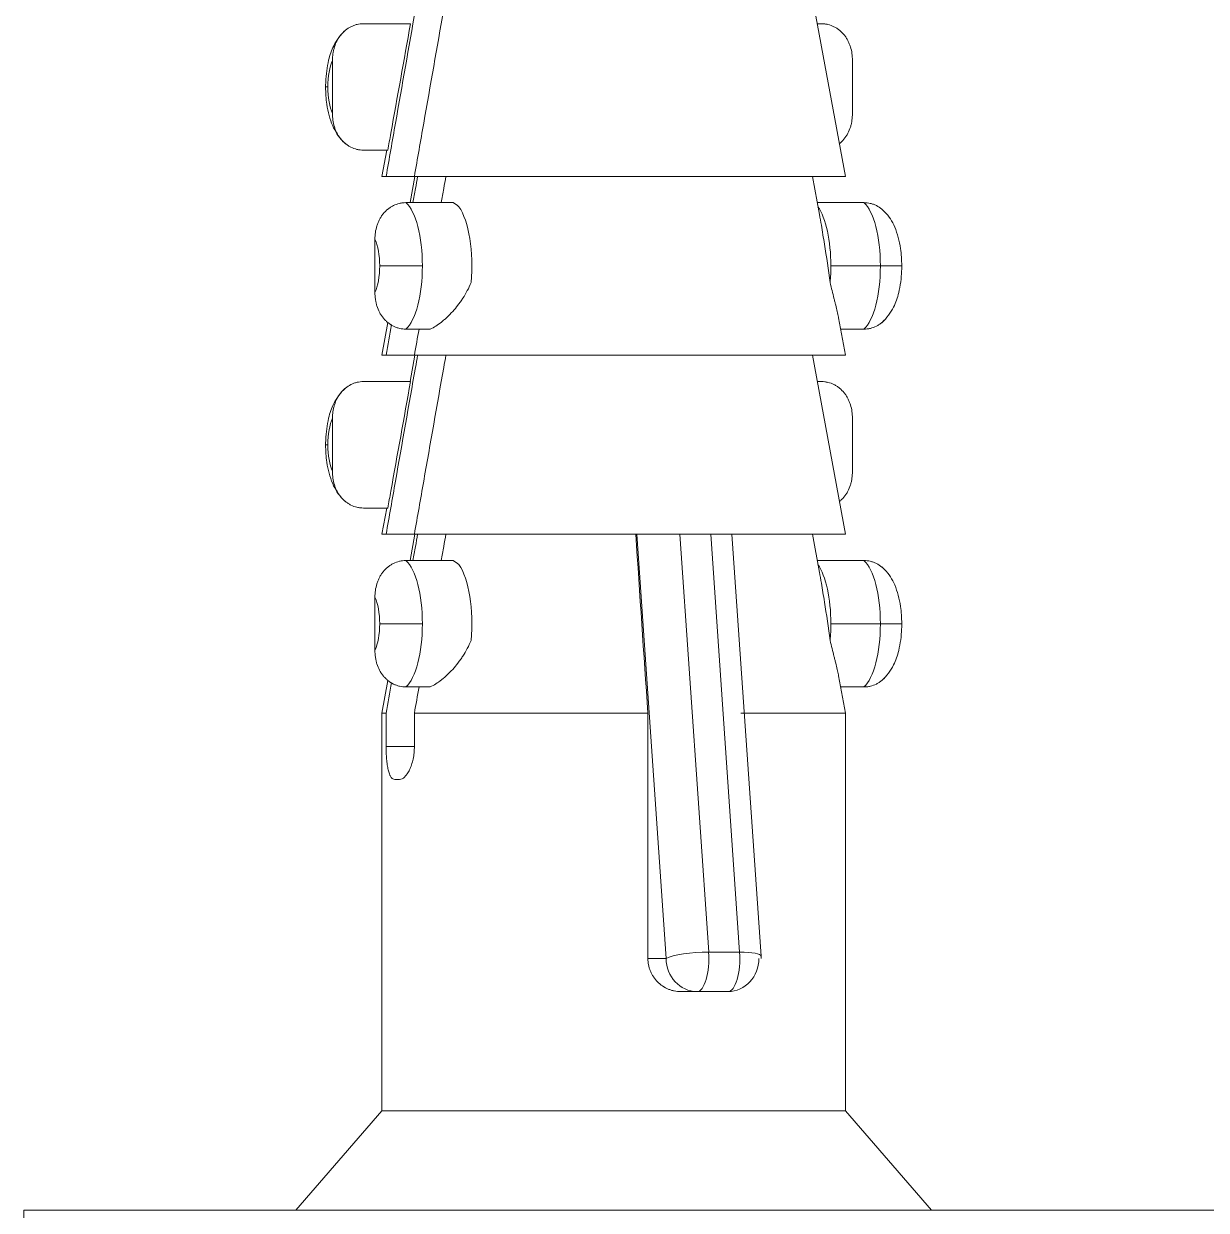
# Model space of a CAD drawing. Header units: millimetres. Extents: x 2433 to 4809, y -10272 to -6912.
# Drawn here: x 3168 to 3185.85, y -7179.14 to -7161.24 of the extents above; entities that cross this region are included whole.
import ezdxf

# ---------------------------------------------------------------- set-up
doc = ezdxf.new("R2010")
doc.units = ezdxf.units.MM

msp = doc.modelspace()

# ---------------------------------------------------------------- linework, layer by layer
at = {"linetype": 'Continuous', "lineweight": 18, "extrusion": (-1.22465e-16, -1, 0)}
for p, q in [((3180.407, -7163.542), (3179.907, -7160.842)), ((3173.129, -7161.238), (3173.84, -7161.238)), ((3180.044, -7161.238), (3179.98, -7161.238)), ((3172.662, -7161.792), (3172.662, -7162.592)), ((3180.511, -7161.792), (3180.511, -7162.592)), ((3173.129, -7163.146), (3173.497, -7163.146)), ((3173.48, -7163.146), (3173.407, -7163.542)), ((3173.471, -7163.542), (3173.407, -7163.542)), ((3173.471, -7163.542), (3173.898, -7163.542)), ((3173.907, -7163.542), (3173.833, -7163.938)), ((3180.407, -7163.542), (3173.898, -7163.542)), ((3180.013, -7164.117), (3179.907, -7163.542)), ((3173.77, -7163.938), (3174.481, -7163.938)), ((3180.685, -7163.938), (3179.98, -7163.938)), ((3173.302, -7165.292), (3173.302, -7164.492)), ((3180.407, -7166.242), (3180.302, -7165.676)), ((3173.499, -7165.747), (3173.407, -7166.242)), ((3173.77, -7165.846), (3174.137, -7165.846)), ((3180.685, -7165.846), (3180.333, -7165.846)), ((3173.471, -7166.242), (3173.407, -7166.242)), ((3173.471, -7166.242), (3173.898, -7166.242)), ((3173.907, -7166.242), (3173.833, -7166.638)), ((3180.407, -7166.242), (3173.898, -7166.242)), ((3180.407, -7168.942), (3179.907, -7166.242)), ((3173.129, -7166.638), (3173.84, -7166.638)), ((3180.044, -7166.638), (3179.98, -7166.638)), ((3172.662, -7167.192), (3172.662, -7167.992)), ((3180.511, -7167.192), (3180.511, -7167.992)), ((3173.129, -7168.546), (3173.497, -7168.546)), ((3173.48, -7168.546), (3173.407, -7168.942)), ((3173.471, -7168.942), (3173.407, -7168.942)), ((3173.471, -7168.942), (3173.898, -7168.942)), ((3173.907, -7168.942), (3173.833, -7169.338)), ((3180.407, -7168.942), (3173.898, -7168.942)), ((3179.132, -7175.308), (3178.693, -7168.942)), ((3180.013, -7169.517), (3179.907, -7168.942)), ((3173.77, -7169.338), (3174.481, -7169.338)), ((3180.685, -7169.338), (3179.98, -7169.338)), ((3173.302, -7170.692), (3173.302, -7169.892)), ((3173.499, -7171.147), (3173.407, -7171.642)), ((3180.407, -7171.642), (3180.302, -7171.076)), ((3173.77, -7171.246), (3174.137, -7171.246)), ((3180.685, -7171.246), (3180.333, -7171.246)), ((3173.471, -7171.642), (3173.407, -7171.642)), ((3173.407, -7171.642), (3173.407, -7177.642)), ((3173.471, -7171.642), (3173.471, -7172.142)), ((3173.898, -7171.642), (3177.423, -7171.642)), ((3173.898, -7171.642), (3173.898, -7172.142)), ((3177.423, -7175.342), (3177.423, -7171.642)), ((3178.825, -7171.642), (3180.407, -7171.642)), ((3180.407, -7177.642), (3180.407, -7171.642)), ((3173.673, -7172.642), (3173.602, -7172.642)), ((3178.166, -7175.842), (3177.916, -7175.842)), ((3178.166, -7175.842), (3178.633, -7175.842)), ((3173.407, -7177.642), (3172.107, -7179.142)), ((3173.407, -7177.642), (3178.153, -7177.642)), ((3180.407, -7177.642), (3178.153, -7177.642)), ((3181.707, -7179.142), (3180.407, -7177.642)), ((3193.999, -7179.142), (3167.999, -7179.142)), ((3167.999, -7179.142), (3167.999, -7186.342))]:
    msp.add_line(p, q, dxfattribs=at)
at = {"linetype": 'Continuous', "lineweight": 13, "extrusion": (-1.22465e-16, -1, 0)}
for p, q in [((3172.558, -7162.192), (3172.59, -7162.192)), ((3174.019, -7164.892), (3173.374, -7164.892)), ((3180.934, -7164.892), (3180.186, -7164.892)), ((3180.934, -7164.892), (3181.256, -7164.892)), ((3172.558, -7167.592), (3172.59, -7167.592)), ((3177.699, -7175.342), (3177.257, -7168.942)), ((3177.905, -7168.942), (3178.341, -7175.247)), ((3178.808, -7175.247), (3178.373, -7168.942)), ((3174.019, -7170.292), (3173.374, -7170.292)), ((3180.934, -7170.292), (3180.186, -7170.292)), ((3180.934, -7170.292), (3181.256, -7170.292)), ((3173.471, -7172.142), (3173.898, -7172.142)), ((3177.423, -7175.342), (3177.699, -7175.342)), ((3178.341, -7175.247), (3178.808, -7175.247))]:
    msp.add_line(p, q, dxfattribs=at)
at = {"linetype": 'Continuous', "lineweight": 18}
msp.add_arc((3178.633, -7175.342), 0.5, 0, 3.95, dxfattribs=at)
at = {"linetype": 'Continuous', "lineweight": 13}
for centre, major_axis, ratio, start_param, end_param in [((3172.768, -7162.192), (0, -0.5), 0.355976, 3.785094, 4.712389), ((3172.768, -7162.192), (0, -0.5), 0.355976, 4.712389, 5.639684), ((3173.663, -7164.892), (0, 1), 0.355976, 4.712389, 5.978493), ((3180.578, -7164.892), (0, -1), 0.355976, 1.570796, 2.8369), ((3173.196, -7164.892), (0, -0.5), 0.355976, 1.570796, 2.498092), ((3173.196, -7164.892), (0, -0.5), 0.355976, 0.643501, 1.570796), ((3173.663, -7164.892), (0, 1), 0.355976, 3.446285, 4.712389), ((3180.578, -7164.892), (0, -1), 0.355976, 0.304693, 1.570796), ((3172.768, -7167.592), (0, -0.5), 0.355976, 3.785094, 4.712389), ((3172.768, -7167.592), (0, -0.5), 0.355976, 4.712389, 5.639684), ((3173.663, -7170.292), (0, 1), 0.355976, 4.712389, 5.978493), ((3180.578, -7170.292), (0, -1), 0.355976, 1.570796, 2.8369), ((3173.196, -7170.292), (0, -0.5), 0.355976, 1.570796, 2.498092), ((3173.196, -7170.292), (0, -0.5), 0.355976, 0.643501, 1.570796), ((3173.663, -7170.292), (0, 1), 0.355976, 3.446285, 4.712389), ((3180.578, -7170.292), (0, -1), 0.355976, 0.304693, 1.570796), ((3178.166, -7175.342), (0.499, 0.034), 0.177949, 1.200653, 2.771449), ((3178.166, -7175.342), (0, -0.5), 0.934495, 4.712389, 6.283185), ((3178.166, -7175.342), (0, 0.5), 0.355976, 3.141593, 4.903982), ((3178.633, -7175.342), (0, -0.5), 0.355976, 0, 1.762389), ((3178.633, -7175.342), (0.499, 0.034), 0.177949, 0.000027, 1.200653)]:
    msp.add_ellipse(centre, major_axis=major_axis, ratio=ratio, start_param=start_param, end_param=end_param, dxfattribs=at)
at = {"linetype": 'Continuous', "lineweight": 18}
for centre, major_axis, ratio, start_param, end_param in [((3174.41, -7164.892), (0, 1), 0.355976, 4.457766, 5.814651), ((3179.83, -7164.892), (0, 1), 0.355976, 4.712389, 5.814651), ((3179.83, -7164.892), (0, 1), 0.355976, 4.457766, 4.712389), ((3174.41, -7170.292), (0, 1), 0.355976, 4.457766, 5.814651), ((3179.83, -7170.292), (0, 1), 0.355976, 4.712389, 5.814651), ((3179.83, -7170.292), (0, 1), 0.355976, 4.457766, 4.712389), ((3178.633, -7175.342), (0, -0.5), 0.934495, 0, 1.570796)]:
    msp.add_ellipse(centre, major_axis=major_axis, ratio=ratio, start_param=start_param, end_param=end_param, dxfattribs=at)
for points, knots in [([(3173.946, -7160.842), (3173.936, -7160.903), (3173.925, -7160.964), (3173.813, -7161.596), (3173.713, -7162.168), (3173.565, -7163.007), (3173.518, -7163.275), (3173.471, -7163.542)], [0, 0, 0, 0, 0.067447, 0.067447, 0.702741, 0.702741, 1, 1, 1, 1]), ([(3174.374, -7160.842), (3174.363, -7160.903), (3174.352, -7160.964), (3174.24, -7161.596), (3174.14, -7162.168), (3173.992, -7163.007), (3173.945, -7163.275), (3173.898, -7163.542)], [0, 0, 0, 0, 0.067447, 0.067447, 0.702741, 0.702741, 1, 1, 1, 1]), ([(3172.857, -7161.335), (3172.784, -7161.406), (3172.677, -7161.546), (3172.59, -7161.809), (3172.56, -7162.029), (3172.558, -7162.167), (3172.558, -7162.192)], [0, 0, 0, 0, 0.327084, 0.583022, 0.924325, 1, 1, 1, 1]), ([(3173.129, -7161.238), (3173.096, -7161.238), (3173.064, -7161.242), (3173.017, -7161.253), (3173.001, -7161.258), (3172.97, -7161.269), (3172.955, -7161.276), (3172.911, -7161.298), (3172.883, -7161.315), (3172.851, -7161.342), (3172.844, -7161.347), (3172.832, -7161.358), (3172.814, -7161.376), (3172.786, -7161.407), (3172.766, -7161.434), (3172.747, -7161.463), (3172.738, -7161.477), (3172.715, -7161.523), (3172.702, -7161.554), (3172.686, -7161.604), (3172.682, -7161.621), (3172.674, -7161.655), (3172.671, -7161.672), (3172.664, -7161.723), (3172.662, -7161.758), (3172.662, -7161.792)], [0, 0, 0, 0, 0.125, 0.125, 0.1875, 0.1875, 0.25, 0.25, 0.375, 0.375, 0.40625, 0.40625, 0.4375, 0.5, 0.5625, 0.5625, 0.625, 0.625, 0.75, 0.75, 0.8125, 0.8125, 0.875, 0.875, 1, 1, 1, 1]), ([(3173.84, -7161.238), (3173.741, -7161.789), (3173.641, -7162.341), (3173.527, -7162.977), (3173.512, -7163.061), (3173.497, -7163.146)], [0, 0, 0, 0, 0.866606, 0.866606, 1, 1, 1, 1]), ([(3180.511, -7161.792), (3180.511, -7161.723), (3180.503, -7161.654), (3180.477, -7161.572), (3180.471, -7161.556), (3180.458, -7161.524), (3180.443, -7161.493), (3180.426, -7161.464), (3180.412, -7161.442), (3180.407, -7161.435), (3180.397, -7161.422), (3180.392, -7161.415), (3180.366, -7161.382), (3180.342, -7161.358), (3180.303, -7161.327), (3180.29, -7161.317), (3180.269, -7161.303), (3180.262, -7161.299), (3180.248, -7161.291), (3180.24, -7161.287), (3180.204, -7161.269), (3180.173, -7161.258), (3180.125, -7161.246), (3180.109, -7161.243), (3180.077, -7161.239), (3180.06, -7161.238), (3180.044, -7161.238)], [0, 0, 0, 0, 0.25, 0.25, 0.3125, 0.3125, 0.375, 0.4375, 0.4375, 0.46875, 0.46875, 0.5, 0.5, 0.625, 0.625, 0.6875, 0.6875, 0.71875, 0.71875, 0.75, 0.75, 0.875, 0.875, 0.9375, 0.9375, 1, 1, 1, 1]), ([(3172.558, -7162.192), (3172.557, -7162.283), (3172.573, -7162.49), (3172.644, -7162.771), (3172.76, -7162.959), (3172.843, -7163.037), (3172.857, -7163.05)], [0, 0, 0, 0, 0.265683, 0.628412, 0.938194, 1, 1, 1, 1]), ([(3172.662, -7162.592), (3172.662, -7162.662), (3172.67, -7162.73), (3172.696, -7162.813), (3172.702, -7162.829), (3172.715, -7162.861), (3172.729, -7162.892), (3172.747, -7162.921), (3172.761, -7162.943), (3172.765, -7162.95), (3172.775, -7162.963), (3172.781, -7162.97), (3172.807, -7163.003), (3172.831, -7163.027), (3172.869, -7163.058), (3172.883, -7163.068), (3172.904, -7163.081), (3172.911, -7163.086), (3172.925, -7163.094), (3172.933, -7163.098), (3172.969, -7163.116), (3173, -7163.127), (3173.047, -7163.139), (3173.064, -7163.142), (3173.096, -7163.145), (3173.112, -7163.146), (3173.129, -7163.146)], [0, 0, 0, 0, 0.25, 0.25, 0.3125, 0.3125, 0.375, 0.4375, 0.4375, 0.46875, 0.46875, 0.5, 0.5, 0.625, 0.625, 0.6875, 0.6875, 0.71875, 0.71875, 0.75, 0.75, 0.875, 0.875, 0.9375, 0.9375, 1, 1, 1, 1]), ([(3180.316, -7163.048), (3180.322, -7163.043), (3180.329, -7163.037), (3180.341, -7163.026), (3180.359, -7163.009), (3180.387, -7162.978), (3180.407, -7162.951), (3180.426, -7162.922), (3180.434, -7162.907), (3180.458, -7162.862), (3180.471, -7162.83), (3180.487, -7162.781), (3180.491, -7162.764), (3180.499, -7162.73), (3180.502, -7162.713), (3180.509, -7162.662), (3180.511, -7162.627), (3180.511, -7162.592)], [0, 0, 0, 0, 0.048883, 0.048883, 0.098942, 0.199059, 0.299177, 0.299177, 0.399294, 0.399294, 0.59953, 0.59953, 0.699647, 0.699647, 0.799765, 0.799765, 1, 1, 1, 1]), ([(3173.946, -7163.542), (3173.936, -7163.603), (3173.925, -7163.664), (3173.902, -7163.796), (3173.889, -7163.867), (3173.876, -7163.938)], [0, 0, 0, 0, 0.459752, 0.459752, 1, 1, 1, 1]), ([(3174.374, -7163.542), (3174.363, -7163.603), (3174.352, -7163.664), (3174.329, -7163.796), (3174.316, -7163.867), (3174.304, -7163.938)], [0, 0, 0, 0, 0.459752, 0.459752, 1, 1, 1, 1]), ([(3173.302, -7164.492), (3173.302, -7164.423), (3173.311, -7164.354), (3173.337, -7164.272), (3173.343, -7164.256), (3173.356, -7164.224), (3173.37, -7164.193), (3173.387, -7164.164), (3173.401, -7164.142), (3173.406, -7164.135), (3173.416, -7164.122), (3173.421, -7164.115), (3173.448, -7164.082), (3173.472, -7164.058), (3173.51, -7164.027), (3173.524, -7164.017), (3173.544, -7164.003), (3173.552, -7163.999), (3173.566, -7163.991), (3173.573, -7163.987), (3173.61, -7163.969), (3173.641, -7163.958), (3173.688, -7163.946), (3173.704, -7163.943), (3173.737, -7163.939), (3173.753, -7163.938), (3173.77, -7163.938)], [0, 0, 0, 0, 0.25, 0.25, 0.3125, 0.3125, 0.375, 0.4375, 0.4375, 0.46875, 0.46875, 0.5, 0.5, 0.625, 0.625, 0.6875, 0.6875, 0.71875, 0.71875, 0.75, 0.75, 0.875, 0.875, 0.9375, 0.9375, 1, 1, 1, 1]), ([(3180.685, -7163.938), (3180.718, -7163.938), (3180.75, -7163.942), (3180.797, -7163.953), (3180.813, -7163.958), (3180.843, -7163.969), (3180.859, -7163.976), (3180.903, -7163.998), (3180.93, -7164.015), (3180.959, -7164.039), (3180.962, -7164.041), (3180.965, -7164.044)], [0, 0, 0, 0, 0.321117, 0.321117, 0.481676, 0.481676, 0.642235, 0.642235, 0.963352, 0.963352, 1, 1, 1, 1]), ([(3181.256, -7164.892), (3181.256, -7164.801), (3181.241, -7164.595), (3181.169, -7164.314), (3181.054, -7164.126), (3180.971, -7164.048), (3180.956, -7164.035)], [0, 0, 0, 0, 0.265683, 0.628412, 0.938194, 1, 1, 1, 1]), ([(3180.013, -7164.114), (3180.023, -7164.169), (3180.033, -7164.224), (3180.059, -7164.374), (3180.074, -7164.469), (3180.12, -7164.755), (3180.148, -7164.949), (3180.175, -7165.144)], [0, 0, 0, 0, 0.164651, 0.164651, 0.4431, 0.4431, 1, 1, 1, 1]), ([(3180.956, -7165.75), (3181.03, -7165.679), (3181.136, -7165.539), (3181.224, -7165.276), (3181.253, -7165.056), (3181.256, -7164.918), (3181.256, -7164.892)], [0, 0, 0, 0, 0.327084, 0.583022, 0.924325, 1, 1, 1, 1]), ([(3174.755, -7165.144), (3174.737, -7165.186), (3174.718, -7165.227), (3174.676, -7165.305), (3174.654, -7165.343), (3174.618, -7165.398), (3174.606, -7165.415), (3174.581, -7165.451), (3174.568, -7165.468), (3174.53, -7165.519), (3174.503, -7165.55), (3174.449, -7165.611), (3174.421, -7165.639), (3174.379, -7165.678), (3174.364, -7165.691), (3174.336, -7165.716), (3174.321, -7165.728), (3174.278, -7165.762), (3174.25, -7165.782), (3174.193, -7165.818), (3174.165, -7165.833), (3174.137, -7165.846)], [0, 0, 0, 0, 0.125, 0.125, 0.25, 0.25, 0.3125, 0.3125, 0.375, 0.375, 0.5, 0.5, 0.625, 0.625, 0.6875, 0.6875, 0.75, 0.75, 0.875, 0.875, 1, 1, 1, 1]), ([(3180.175, -7165.144), (3180.185, -7165.186), (3180.195, -7165.227), (3180.214, -7165.305), (3180.223, -7165.343), (3180.237, -7165.398), (3180.242, -7165.415), (3180.25, -7165.451), (3180.255, -7165.468), (3180.267, -7165.519), (3180.275, -7165.55), (3180.288, -7165.611), (3180.295, -7165.639), (3180.301, -7165.671), (3180.302, -7165.677), (3180.303, -7165.682)], [0, 0, 0, 0, 0.191612, 0.191612, 0.383225, 0.383225, 0.479031, 0.479031, 0.574837, 0.574837, 0.766449, 0.766449, 0.958061, 0.958061, 1, 1, 1, 1]), ([(3173.77, -7165.846), (3173.737, -7165.846), (3173.705, -7165.843), (3173.657, -7165.831), (3173.642, -7165.827), (3173.611, -7165.815), (3173.596, -7165.809), (3173.552, -7165.787), (3173.524, -7165.769), (3173.492, -7165.743), (3173.485, -7165.738), (3173.473, -7165.726), (3173.455, -7165.709), (3173.427, -7165.678), (3173.407, -7165.651), (3173.388, -7165.622), (3173.379, -7165.607), (3173.355, -7165.562), (3173.342, -7165.53), (3173.327, -7165.481), (3173.322, -7165.464), (3173.315, -7165.43), (3173.312, -7165.413), (3173.305, -7165.362), (3173.302, -7165.327), (3173.302, -7165.292)], [0, 0, 0, 0, 0.125, 0.125, 0.1875, 0.1875, 0.25, 0.25, 0.375, 0.375, 0.40625, 0.40625, 0.4375, 0.5, 0.5625, 0.5625, 0.625, 0.625, 0.75, 0.75, 0.8125, 0.8125, 0.875, 0.875, 1, 1, 1, 1]), ([(3180.996, -7165.712), (3180.983, -7165.725), (3180.971, -7165.737), (3180.944, -7165.758), (3180.931, -7165.768), (3180.91, -7165.781), (3180.903, -7165.786), (3180.888, -7165.794), (3180.881, -7165.798), (3180.844, -7165.816), (3180.814, -7165.827), (3180.766, -7165.839), (3180.75, -7165.842), (3180.718, -7165.845), (3180.701, -7165.846), (3180.685, -7165.846)], [0, 0, 0, 0, 0.148816, 0.148816, 0.29068, 0.29068, 0.361612, 0.361612, 0.432544, 0.432544, 0.716272, 0.716272, 0.858136, 0.858136, 1, 1, 1, 1]), ([(3173.946, -7166.242), (3173.936, -7166.303), (3173.925, -7166.364), (3173.813, -7166.996), (3173.713, -7167.568), (3173.565, -7168.407), (3173.518, -7168.675), (3173.471, -7168.942)], [0, 0, 0, 0, 0.067447, 0.067447, 0.702741, 0.702741, 1, 1, 1, 1]), ([(3174.374, -7166.242), (3174.363, -7166.303), (3174.352, -7166.364), (3174.24, -7166.996), (3174.14, -7167.568), (3173.992, -7168.407), (3173.945, -7168.675), (3173.898, -7168.942)], [0, 0, 0, 0, 0.067447, 0.067447, 0.702741, 0.702741, 1, 1, 1, 1]), ([(3172.857, -7166.735), (3172.784, -7166.806), (3172.677, -7166.946), (3172.59, -7167.209), (3172.56, -7167.429), (3172.558, -7167.567), (3172.558, -7167.592)], [0, 0, 0, 0, 0.327084, 0.583022, 0.924325, 1, 1, 1, 1]), ([(3173.129, -7166.638), (3173.096, -7166.638), (3173.064, -7166.642), (3173.017, -7166.653), (3173.001, -7166.658), (3172.97, -7166.669), (3172.955, -7166.676), (3172.911, -7166.698), (3172.883, -7166.715), (3172.851, -7166.742), (3172.844, -7166.747), (3172.832, -7166.758), (3172.814, -7166.776), (3172.786, -7166.807), (3172.766, -7166.834), (3172.747, -7166.863), (3172.738, -7166.877), (3172.715, -7166.923), (3172.702, -7166.954), (3172.686, -7167.004), (3172.682, -7167.021), (3172.674, -7167.055), (3172.671, -7167.072), (3172.664, -7167.123), (3172.662, -7167.158), (3172.662, -7167.192)], [0, 0, 0, 0, 0.125, 0.125, 0.1875, 0.1875, 0.25, 0.25, 0.375, 0.375, 0.40625, 0.40625, 0.4375, 0.5, 0.5625, 0.5625, 0.625, 0.625, 0.75, 0.75, 0.8125, 0.8125, 0.875, 0.875, 1, 1, 1, 1]), ([(3173.84, -7166.638), (3173.741, -7167.189), (3173.641, -7167.741), (3173.527, -7168.377), (3173.512, -7168.461), (3173.497, -7168.546)], [0, 0, 0, 0, 0.866606, 0.866606, 1, 1, 1, 1]), ([(3180.511, -7167.192), (3180.511, -7167.123), (3180.503, -7167.054), (3180.477, -7166.972), (3180.471, -7166.956), (3180.458, -7166.924), (3180.443, -7166.893), (3180.426, -7166.864), (3180.412, -7166.842), (3180.407, -7166.835), (3180.397, -7166.822), (3180.392, -7166.815), (3180.366, -7166.782), (3180.342, -7166.758), (3180.303, -7166.727), (3180.29, -7166.717), (3180.269, -7166.703), (3180.262, -7166.699), (3180.248, -7166.691), (3180.24, -7166.687), (3180.204, -7166.669), (3180.173, -7166.658), (3180.125, -7166.646), (3180.109, -7166.643), (3180.077, -7166.639), (3180.06, -7166.638), (3180.044, -7166.638)], [0, 0, 0, 0, 0.25, 0.25, 0.3125, 0.3125, 0.375, 0.4375, 0.4375, 0.46875, 0.46875, 0.5, 0.5, 0.625, 0.625, 0.6875, 0.6875, 0.71875, 0.71875, 0.75, 0.75, 0.875, 0.875, 0.9375, 0.9375, 1, 1, 1, 1]), ([(3172.558, -7167.592), (3172.557, -7167.683), (3172.573, -7167.89), (3172.644, -7168.171), (3172.76, -7168.359), (3172.843, -7168.437), (3172.857, -7168.45)], [0, 0, 0, 0, 0.265683, 0.628412, 0.938194, 1, 1, 1, 1]), ([(3172.662, -7167.992), (3172.662, -7168.062), (3172.67, -7168.13), (3172.696, -7168.213), (3172.702, -7168.229), (3172.715, -7168.261), (3172.729, -7168.292), (3172.747, -7168.321), (3172.761, -7168.343), (3172.765, -7168.35), (3172.775, -7168.363), (3172.781, -7168.37), (3172.807, -7168.403), (3172.831, -7168.427), (3172.869, -7168.458), (3172.883, -7168.468), (3172.904, -7168.481), (3172.911, -7168.486), (3172.925, -7168.494), (3172.933, -7168.498), (3172.969, -7168.516), (3173, -7168.527), (3173.047, -7168.539), (3173.064, -7168.542), (3173.096, -7168.545), (3173.112, -7168.546), (3173.129, -7168.546)], [0, 0, 0, 0, 0.25, 0.25, 0.3125, 0.3125, 0.375, 0.4375, 0.4375, 0.46875, 0.46875, 0.5, 0.5, 0.625, 0.625, 0.6875, 0.6875, 0.71875, 0.71875, 0.75, 0.75, 0.875, 0.875, 0.9375, 0.9375, 1, 1, 1, 1]), ([(3180.316, -7168.448), (3180.322, -7168.443), (3180.329, -7168.437), (3180.341, -7168.426), (3180.359, -7168.409), (3180.387, -7168.378), (3180.407, -7168.351), (3180.426, -7168.322), (3180.434, -7168.307), (3180.458, -7168.262), (3180.471, -7168.23), (3180.487, -7168.181), (3180.491, -7168.164), (3180.499, -7168.13), (3180.502, -7168.113), (3180.509, -7168.062), (3180.511, -7168.027), (3180.511, -7167.992)], [0, 0, 0, 0, 0.048883, 0.048883, 0.098942, 0.199059, 0.299177, 0.299177, 0.399294, 0.399294, 0.59953, 0.59953, 0.699647, 0.699647, 0.799765, 0.799765, 1, 1, 1, 1]), ([(3173.946, -7168.942), (3173.936, -7169.003), (3173.925, -7169.064), (3173.902, -7169.196), (3173.889, -7169.267), (3173.876, -7169.338)], [0, 0, 0, 0, 0.459752, 0.459752, 1, 1, 1, 1]), ([(3174.374, -7168.942), (3174.363, -7169.003), (3174.352, -7169.064), (3174.329, -7169.196), (3174.316, -7169.267), (3174.304, -7169.338)], [0, 0, 0, 0, 0.459752, 0.459752, 1, 1, 1, 1]), ([(3173.302, -7169.892), (3173.302, -7169.823), (3173.311, -7169.754), (3173.337, -7169.672), (3173.343, -7169.656), (3173.356, -7169.624), (3173.37, -7169.593), (3173.387, -7169.564), (3173.401, -7169.542), (3173.406, -7169.535), (3173.416, -7169.522), (3173.421, -7169.515), (3173.448, -7169.482), (3173.472, -7169.458), (3173.51, -7169.427), (3173.524, -7169.417), (3173.544, -7169.403), (3173.552, -7169.399), (3173.566, -7169.391), (3173.573, -7169.387), (3173.61, -7169.369), (3173.641, -7169.358), (3173.688, -7169.346), (3173.704, -7169.343), (3173.737, -7169.339), (3173.753, -7169.338), (3173.77, -7169.338)], [0, 0, 0, 0, 0.25, 0.25, 0.3125, 0.3125, 0.375, 0.4375, 0.4375, 0.46875, 0.46875, 0.5, 0.5, 0.625, 0.625, 0.6875, 0.6875, 0.71875, 0.71875, 0.75, 0.75, 0.875, 0.875, 0.9375, 0.9375, 1, 1, 1, 1]), ([(3180.685, -7169.338), (3180.718, -7169.338), (3180.75, -7169.342), (3180.797, -7169.353), (3180.813, -7169.358), (3180.843, -7169.369), (3180.859, -7169.376), (3180.903, -7169.398), (3180.93, -7169.415), (3180.959, -7169.439), (3180.962, -7169.441), (3180.965, -7169.444)], [0, 0, 0, 0, 0.321117, 0.321117, 0.481676, 0.481676, 0.642235, 0.642235, 0.963352, 0.963352, 1, 1, 1, 1]), ([(3181.256, -7170.292), (3181.256, -7170.201), (3181.241, -7169.995), (3181.169, -7169.714), (3181.054, -7169.526), (3180.971, -7169.448), (3180.956, -7169.435)], [0, 0, 0, 0, 0.265683, 0.628412, 0.938194, 1, 1, 1, 1]), ([(3180.013, -7169.514), (3180.023, -7169.569), (3180.033, -7169.624), (3180.059, -7169.774), (3180.074, -7169.869), (3180.12, -7170.155), (3180.148, -7170.349), (3180.175, -7170.544)], [0, 0, 0, 0, 0.164651, 0.164651, 0.4431, 0.4431, 1, 1, 1, 1]), ([(3180.956, -7171.15), (3181.03, -7171.079), (3181.136, -7170.939), (3181.224, -7170.676), (3181.253, -7170.456), (3181.256, -7170.318), (3181.256, -7170.292)], [0, 0, 0, 0, 0.327084, 0.583022, 0.924325, 1, 1, 1, 1]), ([(3173.77, -7171.246), (3173.737, -7171.246), (3173.705, -7171.243), (3173.657, -7171.231), (3173.642, -7171.227), (3173.611, -7171.215), (3173.596, -7171.209), (3173.552, -7171.187), (3173.524, -7171.169), (3173.492, -7171.143), (3173.485, -7171.138), (3173.473, -7171.126), (3173.455, -7171.109), (3173.427, -7171.078), (3173.407, -7171.051), (3173.388, -7171.022), (3173.379, -7171.007), (3173.355, -7170.962), (3173.342, -7170.93), (3173.327, -7170.881), (3173.322, -7170.864), (3173.315, -7170.83), (3173.312, -7170.813), (3173.305, -7170.762), (3173.302, -7170.727), (3173.302, -7170.692)], [0, 0, 0, 0, 0.125, 0.125, 0.1875, 0.1875, 0.25, 0.25, 0.375, 0.375, 0.40625, 0.40625, 0.4375, 0.5, 0.5625, 0.5625, 0.625, 0.625, 0.75, 0.75, 0.8125, 0.8125, 0.875, 0.875, 1, 1, 1, 1]), ([(3174.755, -7170.544), (3174.737, -7170.586), (3174.718, -7170.627), (3174.676, -7170.705), (3174.654, -7170.743), (3174.618, -7170.798), (3174.606, -7170.815), (3174.581, -7170.851), (3174.568, -7170.868), (3174.53, -7170.919), (3174.503, -7170.95), (3174.449, -7171.011), (3174.421, -7171.039), (3174.379, -7171.078), (3174.364, -7171.091), (3174.336, -7171.116), (3174.321, -7171.128), (3174.278, -7171.162), (3174.25, -7171.182), (3174.193, -7171.218), (3174.165, -7171.233), (3174.137, -7171.246)], [0, 0, 0, 0, 0.125, 0.125, 0.25, 0.25, 0.3125, 0.3125, 0.375, 0.375, 0.5, 0.5, 0.625, 0.625, 0.6875, 0.6875, 0.75, 0.75, 0.875, 0.875, 1, 1, 1, 1]), ([(3180.175, -7170.544), (3180.185, -7170.586), (3180.195, -7170.627), (3180.214, -7170.705), (3180.223, -7170.743), (3180.237, -7170.798), (3180.242, -7170.815), (3180.25, -7170.851), (3180.255, -7170.868), (3180.267, -7170.919), (3180.275, -7170.95), (3180.288, -7171.011), (3180.295, -7171.039), (3180.301, -7171.071), (3180.302, -7171.077), (3180.303, -7171.082)], [0, 0, 0, 0, 0.191612, 0.191612, 0.383225, 0.383225, 0.479031, 0.479031, 0.574837, 0.574837, 0.766449, 0.766449, 0.958061, 0.958061, 1, 1, 1, 1]), ([(3180.996, -7171.112), (3180.983, -7171.125), (3180.971, -7171.137), (3180.944, -7171.158), (3180.931, -7171.168), (3180.91, -7171.181), (3180.903, -7171.186), (3180.888, -7171.194), (3180.881, -7171.198), (3180.844, -7171.216), (3180.814, -7171.227), (3180.766, -7171.239), (3180.75, -7171.242), (3180.718, -7171.245), (3180.701, -7171.246), (3180.685, -7171.246)], [0, 0, 0, 0, 0.148816, 0.148816, 0.29068, 0.29068, 0.361612, 0.361612, 0.432544, 0.432544, 0.716272, 0.716272, 0.858136, 0.858136, 1, 1, 1, 1]), ([(3173.471, -7172.142), (3173.471, -7172.175), (3173.472, -7172.208), (3173.473, -7172.256), (3173.474, -7172.272), (3173.476, -7172.303), (3173.477, -7172.319), (3173.481, -7172.364), (3173.484, -7172.393), (3173.49, -7172.434), (3173.492, -7172.447), (3173.497, -7172.472), (3173.5, -7172.484), (3173.508, -7172.519), (3173.514, -7172.54), (3173.522, -7172.562), (3173.524, -7172.567), (3173.528, -7172.575), (3173.533, -7172.587), (3173.543, -7172.605), (3173.552, -7172.616), (3173.561, -7172.625), (3173.566, -7172.629), (3173.581, -7172.639), (3173.591, -7172.642), (3173.602, -7172.642)], [0, 0, 0, 0, 0.125, 0.125, 0.1875, 0.1875, 0.25, 0.25, 0.375, 0.375, 0.4375, 0.4375, 0.5, 0.5, 0.625, 0.625, 0.65625, 0.65625, 0.6875, 0.75, 0.8125, 0.8125, 0.875, 0.875, 1, 1, 1, 1]), ([(3173.898, -7172.142), (3173.898, -7172.175), (3173.896, -7172.208), (3173.891, -7172.256), (3173.889, -7172.272), (3173.885, -7172.303), (3173.882, -7172.319), (3173.872, -7172.364), (3173.864, -7172.393), (3173.851, -7172.434), (3173.846, -7172.447), (3173.836, -7172.472), (3173.831, -7172.484), (3173.814, -7172.519), (3173.802, -7172.54), (3173.787, -7172.562), (3173.784, -7172.567), (3173.777, -7172.575), (3173.768, -7172.587), (3173.751, -7172.605), (3173.738, -7172.616), (3173.725, -7172.625), (3173.718, -7172.629), (3173.699, -7172.639), (3173.686, -7172.642), (3173.673, -7172.642)], [0, 0, 0, 0, 0.125, 0.125, 0.1875, 0.1875, 0.25, 0.25, 0.375, 0.375, 0.4375, 0.4375, 0.5, 0.5, 0.625, 0.625, 0.65625, 0.65625, 0.6875, 0.75, 0.8125, 0.8125, 0.875, 0.875, 1, 1, 1, 1]), ([(3177.916, -7175.842), (3177.884, -7175.842), (3177.853, -7175.839), (3177.806, -7175.83), (3177.791, -7175.826), (3177.76, -7175.816), (3177.745, -7175.811), (3177.701, -7175.792), (3177.673, -7175.777), (3177.632, -7175.749), (3177.619, -7175.74), (3177.594, -7175.719), (3177.582, -7175.708), (3177.548, -7175.673), (3177.527, -7175.648), (3177.499, -7175.608), (3177.491, -7175.593), (3177.475, -7175.565), (3177.461, -7175.535), (3177.45, -7175.504), (3177.44, -7175.473), (3177.436, -7175.457), (3177.426, -7175.408), (3177.423, -7175.376), (3177.423, -7175.342)], [0, 0, 0, 0, 0.125, 0.125, 0.1875, 0.1875, 0.25, 0.25, 0.375, 0.375, 0.4375, 0.4375, 0.5, 0.5, 0.625, 0.625, 0.6875, 0.6875, 0.75, 0.8125, 0.8125, 0.875, 0.875, 1, 1, 1, 1])]:
    msp.add_open_spline(points, degree=3, knots=knots, dxfattribs=at)
for points in [[(3174.481, -7163.938), (3174.512, -7163.955), (3174.542, -7163.975), (3174.571, -7164)], [(3173.552, -7165.778), (3173.525, -7165.933), (3173.498, -7166.088), (3173.471, -7166.242)], [(3173.968, -7165.846), (3173.944, -7165.978), (3173.921, -7166.11), (3173.898, -7166.242)], [(3177.423, -7171.642), (3177.362, -7170.742), (3177.301, -7169.842), (3177.24, -7168.942)], [(3174.481, -7169.338), (3174.512, -7169.355), (3174.542, -7169.375), (3174.571, -7169.4)], [(3173.552, -7171.178), (3173.525, -7171.333), (3173.498, -7171.488), (3173.471, -7171.642)], [(3173.968, -7171.246), (3173.944, -7171.378), (3173.921, -7171.51), (3173.898, -7171.642)]]:
    msp.add_open_spline(points, degree=3, dxfattribs=at)

doc.saveas('drawing.dxf')
